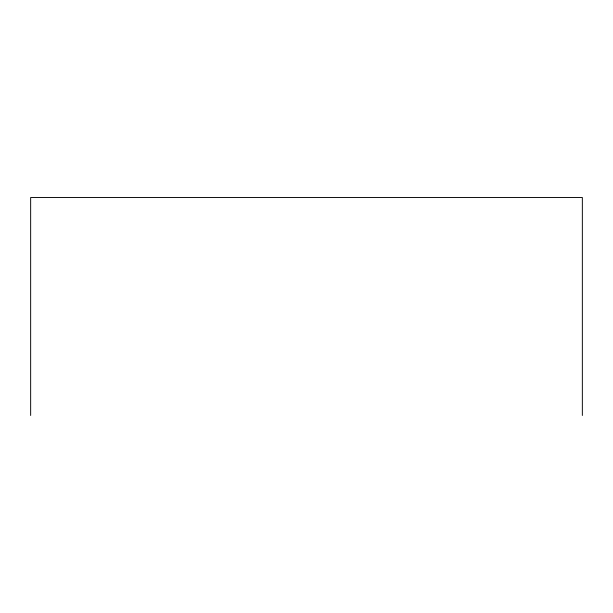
<?xml version="1.0" encoding="UTF-8"?>
<svg xmlns="http://www.w3.org/2000/svg" width="613" height="613" viewBox="0 0 613 613"><rect width="100%" height="100%" fill="white"/><g stroke="black" fill="none" stroke-linecap="round" stroke-linejoin="round"><path stroke-width="0.92" d="M582.35 415.476L582.35 197.524L30.65 197.524L30.65 415.476"/></g></svg>
